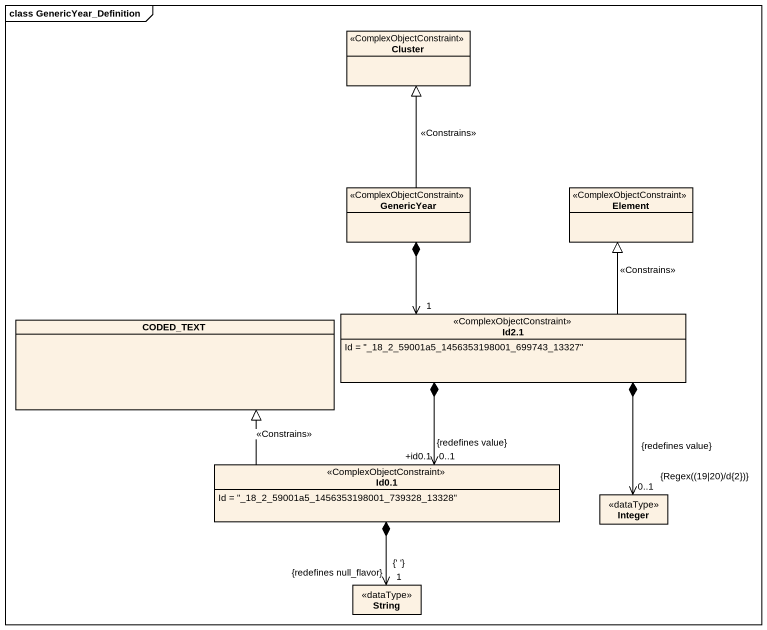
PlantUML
@startuml
mainframe class GenericYear_Definition
hide circle
hide empty members
class Cluster <<ComplexObjectConstraint>>
class GenericYear <<ComplexObjectConstraint>>
class Element <<ComplexObjectConstraint>>
class CODED_TEXT
class "Id2.1" as Id2_1 <<ComplexObjectConstraint>> {
  Id = "_18_2_59001a5_1456353198001_699743_13327"
}
class "Id0.1" as Id0_1 <<ComplexObjectConstraint>> {
  Id = "_18_2_59001a5_1456353198001_739328_13328"
}
class Integer <<dataType>>
class String <<dataType>>
GenericYear -up-|> Cluster : <<Constrains>>
GenericYear *--> "1" Id2_1
Id2_1 -up-|> Element : <<Constrains>>
Id2_1 *--> "+id0.1\n0..1\n{redefines value}" Id0_1
Id2_1 *--> "0..1\n{Regex((19|20)/d{2})}\n{redefines value}" Integer
Id0_1 -up-|> CODED_TEXT : <<Constrains>>
Id0_1 *--> "1\n{' '}\n{redefines null_flavor}" String
@enduml
